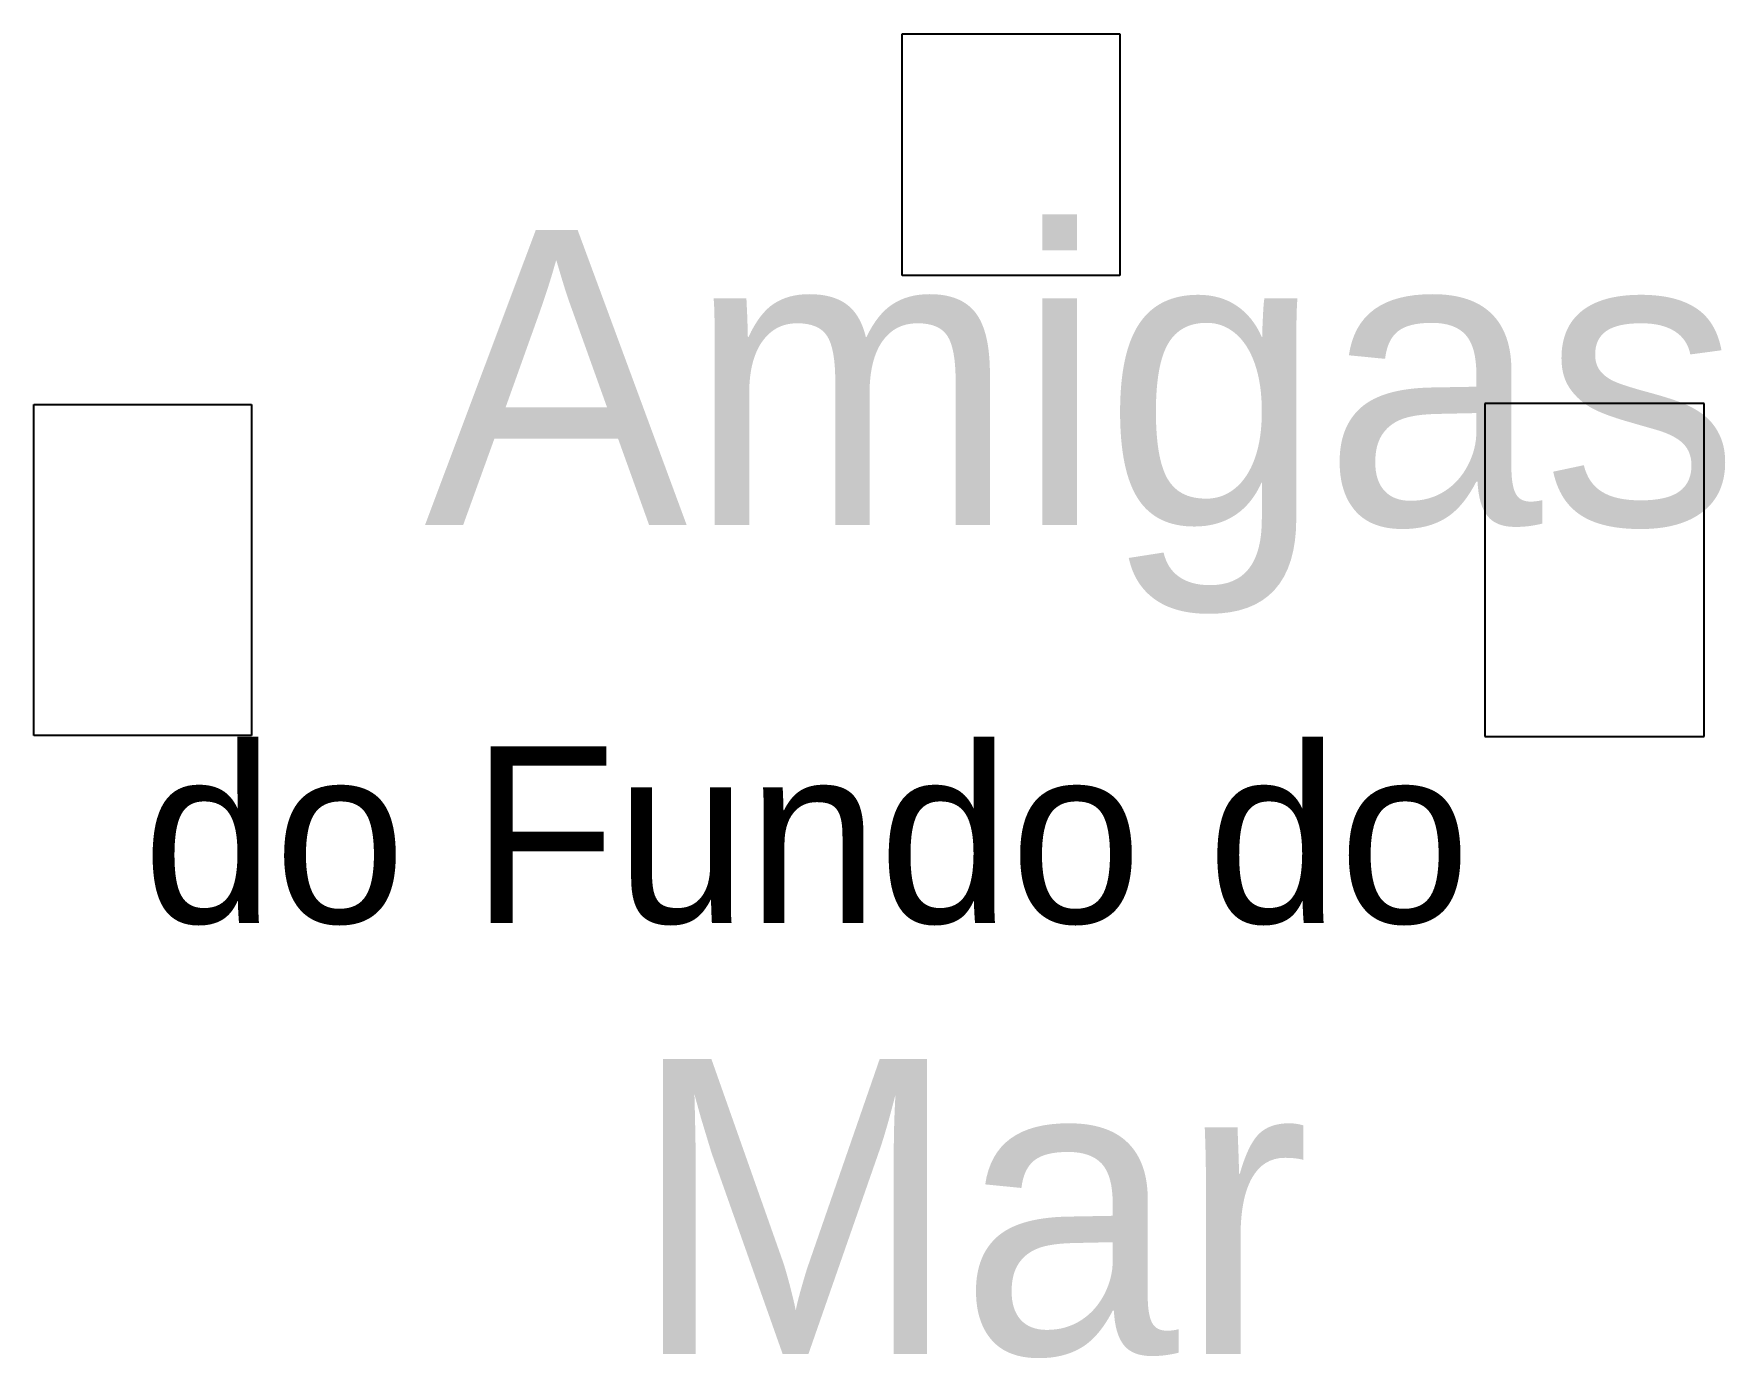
# Model space of a CAD drawing. Header units: inches. Extents: x 295 to 816, y -551 to -143.
import ezdxf

# ---------------------------------------------------------------- set-up
doc = ezdxf.new("R2010")
doc.units = ezdxf.units.IN
doc.header["$MEASUREMENT"] = 0
doc.layers.add('Layer 1', color=7, linetype='Continuous')
picture_1 = doc.add_image_def('image1.png', size_in_pixel=(106, 161))
picture_2 = doc.add_image_def('image2.png', size_in_pixel=(106, 161))
picture_3 = doc.add_image_def('image3.png', size_in_pixel=(118, 131))

msp = doc.modelspace()

# ---------------------------------------------------------------- texts
at = {"layer": 'Layer 1', "color": 7, "true_color": 0xffffff, "attachment_point": 7}
for s, insert, char_height in [('\\fFiolex Girls|b0|i0|c0|p34;\\W1;Amigas ', (415.6, -321.59), 90.7499), ('\\fSoup of Justice|b0|i0|c0|p34;\\W1;do Fundo do', (328.95, -417.48), 54.4), ('\\fFiolex Girls|b0|i0|c0|p34;\\W1;Mar ', (479.1, -550.59), 90.7499)]:
    msp.add_mtext(s, dxfattribs=dict(at, insert=insert, char_height=char_height))

# ---------------------------------------------------------------- pictures from other files: only their frames are drawn
at = {"layer": 'Layer 1'}
image = msp.add_image(picture_3, insert=(562.6, -217.5), size_in_units=(66.98, 74.35), dxfattribs=at)
image = msp.add_image(picture_1, insert=(295.45, -358.99), size_in_units=(67.01, 101.78), dxfattribs=at)
image = msp.add_image(picture_2, insert=(809.44, -359.36), size_in_units=(67.5, 102.53), rotation=180, dxfattribs=at)
image.dxf.v_pixel = (0, 0.63682)

doc.saveas('drawing.dxf')
